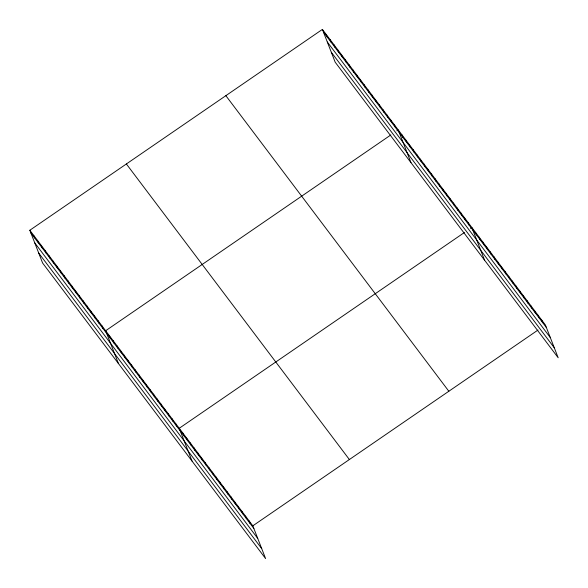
<?xml version="1.0" encoding="UTF-8"?>
<svg xmlns="http://www.w3.org/2000/svg" width="588" height="588" viewBox="0 0 588 588"><rect width="100%" height="100%" fill="white"/><g stroke="black" fill="none" stroke-linecap="round" stroke-linejoin="round"><path stroke-width="0.88" d="M29.826 230.253L252.825 525.819L265.607 558.6L42.608 263.034L29.826 230.253L322.393 29.4L545.392 324.966L558.174 357.747L335.175 62.181L322.393 29.4M390.836 134.953L105.649 330.75L118.431 363.524M396.871 130.815L398.216 129.897L410.99 162.67M464.424 232.495L179.237 428.285L192.019 461.065M470.459 228.35L471.804 227.431L484.578 260.212M252.825 525.819L538.013 330.03M323.429 32.053L546.428 327.619M327.303 41.998L550.302 337.563M331.301 52.236L554.293 347.802M225.851 95.682L448.842 391.248M126.376 163.971L349.375 459.537M30.863 232.907L253.862 528.472M34.743 242.851L257.735 538.417M38.735 253.09L261.733 548.655M541.71 320.092L542.746 322.746M538.035 315.212L539.064 317.865M534.352 310.339L535.389 312.992M530.67 305.459L531.706 308.112M526.995 300.586L528.031 303.239M523.313 295.705L524.349 298.359M519.638 290.832L520.667 293.486M515.955 285.952L516.992 288.605M512.273 281.079L513.309 283.732M508.598 276.198L509.634 278.852M504.916 271.325L505.952 273.979M501.241 266.445L502.27 269.098M497.558 261.572L498.595 264.225M493.876 256.691L494.912 259.345M490.201 251.818L491.23 254.472M486.519 246.938L487.555 249.591M482.844 242.058L483.873 244.718M479.161 237.184L480.198 239.838M475.479 232.304L476.515 234.965M468.121 222.551L469.158 225.204M464.439 217.678L465.475 220.331M460.764 212.797L461.8 215.451M457.082 207.924L458.118 210.577M453.407 203.044L454.436 205.697M449.724 198.171L450.761 200.824M446.042 193.29L447.078 195.944M442.367 188.417L443.403 191.071M438.685 183.537L439.721 186.19M435.01 178.664L436.039 181.317M431.327 173.783L432.364 176.437M427.645 168.91L428.681 171.564M423.97 164.03L425.006 166.683M420.288 159.157L421.324 161.81M416.613 154.276L417.642 156.93M412.93 149.403L413.967 152.057M409.248 144.523L410.284 147.176M405.573 139.65L406.609 142.303M401.891 134.77L402.927 137.423M394.423 124.869L395.459 127.522M390.63 119.842L391.667 122.495M386.838 114.822L387.874 117.475M383.053 109.794L384.082 112.448M379.26 104.767L380.296 107.42M375.467 99.747L376.504 102.4M371.675 94.719L372.711 97.373M367.882 89.699L368.919 92.353M364.097 84.672L365.126 87.325M360.304 79.645L361.341 82.298M356.512 74.625L357.548 77.278M352.719 69.597L353.755 72.251M348.934 64.57L349.963 67.223M345.141 59.55L346.178 62.203M341.349 54.522L342.385 57.176M337.556 49.502L338.592 52.156M333.764 44.475L334.8 47.128M329.978 39.447L331.007 42.101M326.186 34.427L327.222 37.081M249.15 520.946L250.179 523.599M245.468 516.066L246.504 518.719M241.786 511.192L242.822 513.846M238.111 506.312L239.14 508.965M234.428 501.439L235.465 504.092M230.746 496.559L231.782 499.212M227.071 491.686L228.107 494.339M223.389 486.805L224.425 489.459M219.714 481.932L220.743 484.585M216.031 477.052L217.068 479.705M212.349 472.179L213.385 474.832M208.674 467.298L209.71 469.952M204.991 462.425L206.028 465.079M201.316 457.545L202.346 460.198M197.634 452.672L198.671 455.325M193.952 447.791L194.988 450.445M190.277 442.918L191.313 445.572M186.594 438.038L187.631 440.691M182.919 433.158L183.948 435.818M175.555 423.404L176.591 426.065M171.88 418.531L172.916 421.184M168.197 413.651L169.234 416.304M164.522 408.778L165.551 411.431M160.84 403.897L161.876 406.551M157.158 399.024L158.194 401.678M153.483 394.144L154.519 396.797M149.8 389.271L150.837 391.924M146.125 384.39L147.154 387.044M142.443 379.517L143.479 382.171M138.761 374.637L139.797 377.29M135.086 369.764L136.122 372.417M131.403 364.883L132.44 367.537M127.728 360.01L128.757 362.664M124.046 355.13L125.082 357.783M120.364 350.257L121.4 352.91M116.689 345.376L117.725 348.03M113.006 340.503L114.043 343.157M109.331 335.623L110.36 338.276M101.856 325.723L102.893 328.376M98.064 320.695L99.1 323.349M94.278 315.675L95.307 318.329M90.486 310.648L91.522 313.301M86.693 305.62L87.73 308.274M82.901 300.6L83.937 303.254M79.115 295.573L80.144 298.226M75.323 290.553L76.359 293.206M71.53 285.525L72.567 288.179M67.738 280.498L68.774 283.151M63.945 275.478L64.981 278.131M60.16 270.451L61.189 273.104M56.367 265.423L57.403 268.077M52.575 260.403L53.611 263.056M48.782 255.376L49.818 258.029M44.997 250.356L46.026 253.009M41.204 245.328L42.24 247.982M37.411 240.301L38.448 242.954M33.619 235.281L34.655 237.934"/></g></svg>
